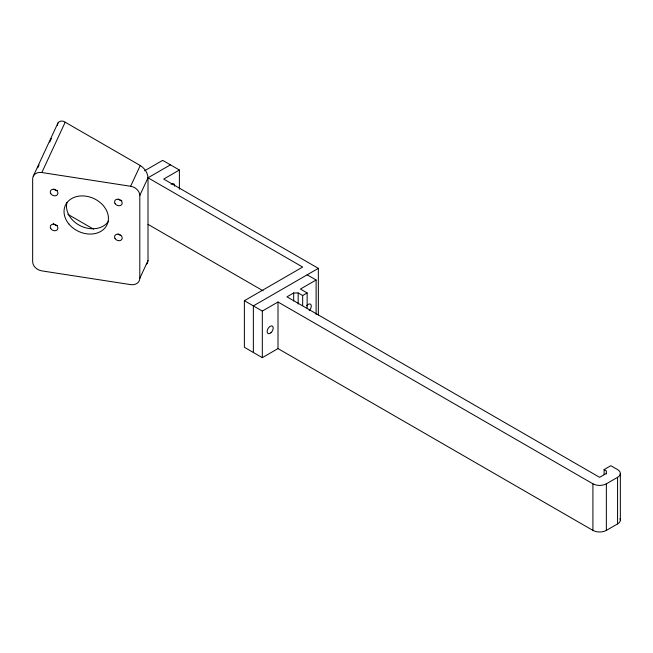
<?xml version="1.0" encoding="UTF-8"?>
<svg xmlns="http://www.w3.org/2000/svg" width="653" height="653" viewBox="0 0 653 653"><rect width="100%" height="100%" fill="white"/><g stroke="black" fill="none" stroke-linecap="round" stroke-linejoin="round"><path stroke-width="0.98" d="M57.431 125.482C56.942 121.14 62.296 119.801 65.194 122.201L140.248 165.527C144.452 168.148 147.749 172.735 148.011 177.779L148.011 260.596L147.423 263.224L146.411 264.392M33.352 176.016L58.019 122.854M37.776 167.829L39.058 165.07M49.742 142.052L51.448 138.371M148.011 260.596L139.807 278.268A9.509 7.501 24.9 0 1 130.624 284.618L41.833 270.881A9.509 7.501 24.9 0 1 32.65 261.69L32.65 178.873A9.509 7.501 24.9 0 1 41.833 172.531L65.194 122.201M139.807 278.268L139.807 195.451A9.509 7.501 24.9 0 0 130.624 186.268L140.248 165.527M139.807 195.451L148.011 177.779L170.425 164.834M144.558 170.808L162.662 160.352L179.387 170.017L179.387 189.256M179.387 170.017L163.699 179.069L318.354 268.359L318.354 314.942M620.024 518.621A9.509 5.493 0 0 1 617.567 523.926L606.359 530.391A9.509 5.493 0 0 1 592.908 530.391L278.007 348.588L262.318 357.648L244.385 347.29L244.385 300.707L302.666 267.061L148.011 177.779M318.354 268.359L253.356 305.882L253.356 352.465M244.385 300.707L262.318 311.057L278.007 302.004L592.908 483.808A9.509 5.493 0 0 0 606.359 483.808L617.567 477.343A9.509 5.493 0 0 0 617.567 469.572L610.841 465.695L604.115 469.572L604.115 474.641M307.147 308.134L307.147 292.944L302.666 295.531L298.176 292.944L293.695 292.944L286.969 296.829L599.634 477.343L606.359 473.458M316.109 314.436L316.109 280.006L300.421 289.059L307.147 292.944M41.833 172.531L130.624 186.268M307.147 274.831L316.109 280.006M604.115 469.572L606.359 470.87L606.359 473.907M148.011 224.363L263.118 290.822M67.847 214.306L93.452 229.097M620.35 473.458L620.35 520.041M617.567 477.343L617.567 523.926M606.359 483.808L606.359 530.391M592.908 483.808L592.908 530.391M302.666 295.531L302.666 305.661M298.176 292.944L298.176 304.086M293.695 292.944L293.695 301.049M278.007 302.004L278.007 348.588M262.318 311.057L262.318 357.648M57.529 190.521A3.959 3.126 24.9 0 1 53.84 189.109M121.825 200.463A3.959 3.126 24.9 0 1 118.136 199.059M120.838 235.358A3.959 3.126 24.9 0 1 118.136 233.994M57.529 225.456A3.959 3.126 24.9 0 1 53.228 223.285M108.504 221.212A22.977 18.121 24.9 0 1 81.356 226.256A22.977 18.121 24.9 0 1 66.965 202.487M171.094 184.293A4.277 2.473 -60 0 1 174.555 186.138M306.657 305.8A4.277 2.473 -60 0 1 311.016 304.78A4.277 2.473 -60 0 1 309.155 310.648M68.785 223.889A22.977 18.121 24.9 0 0 106.839 225.146A22.977 18.121 24.9 0 0 83.062 195.924A22.977 18.121 24.9 0 0 68.785 223.889M115.059 203.597A3.959 3.126 24.9 0 0 121.695 204.618A3.959 3.126 24.9 0 0 118.381 199.255A3.959 3.126 24.9 0 0 115.059 203.597M50.771 193.647A3.959 3.126 24.9 0 0 57.399 194.676A3.959 3.126 24.9 0 0 54.085 189.313A3.959 3.126 24.9 0 0 50.771 193.647M50.771 228.591A3.959 3.126 24.9 0 0 57.399 229.611A3.959 3.126 24.9 0 0 54.085 224.248A3.959 3.126 24.9 0 0 50.771 228.591M115.059 238.533A3.959 3.126 24.9 0 0 121.695 239.561A3.959 3.126 24.9 0 0 118.381 234.19A3.959 3.126 24.9 0 0 115.059 238.533M270.946 332.744A4.277 2.473 -60 0 0 272.301 326.116A4.277 2.473 -60 0 0 267.24 330.606A4.277 2.473 -60 0 0 270.946 332.744"/></g></svg>
